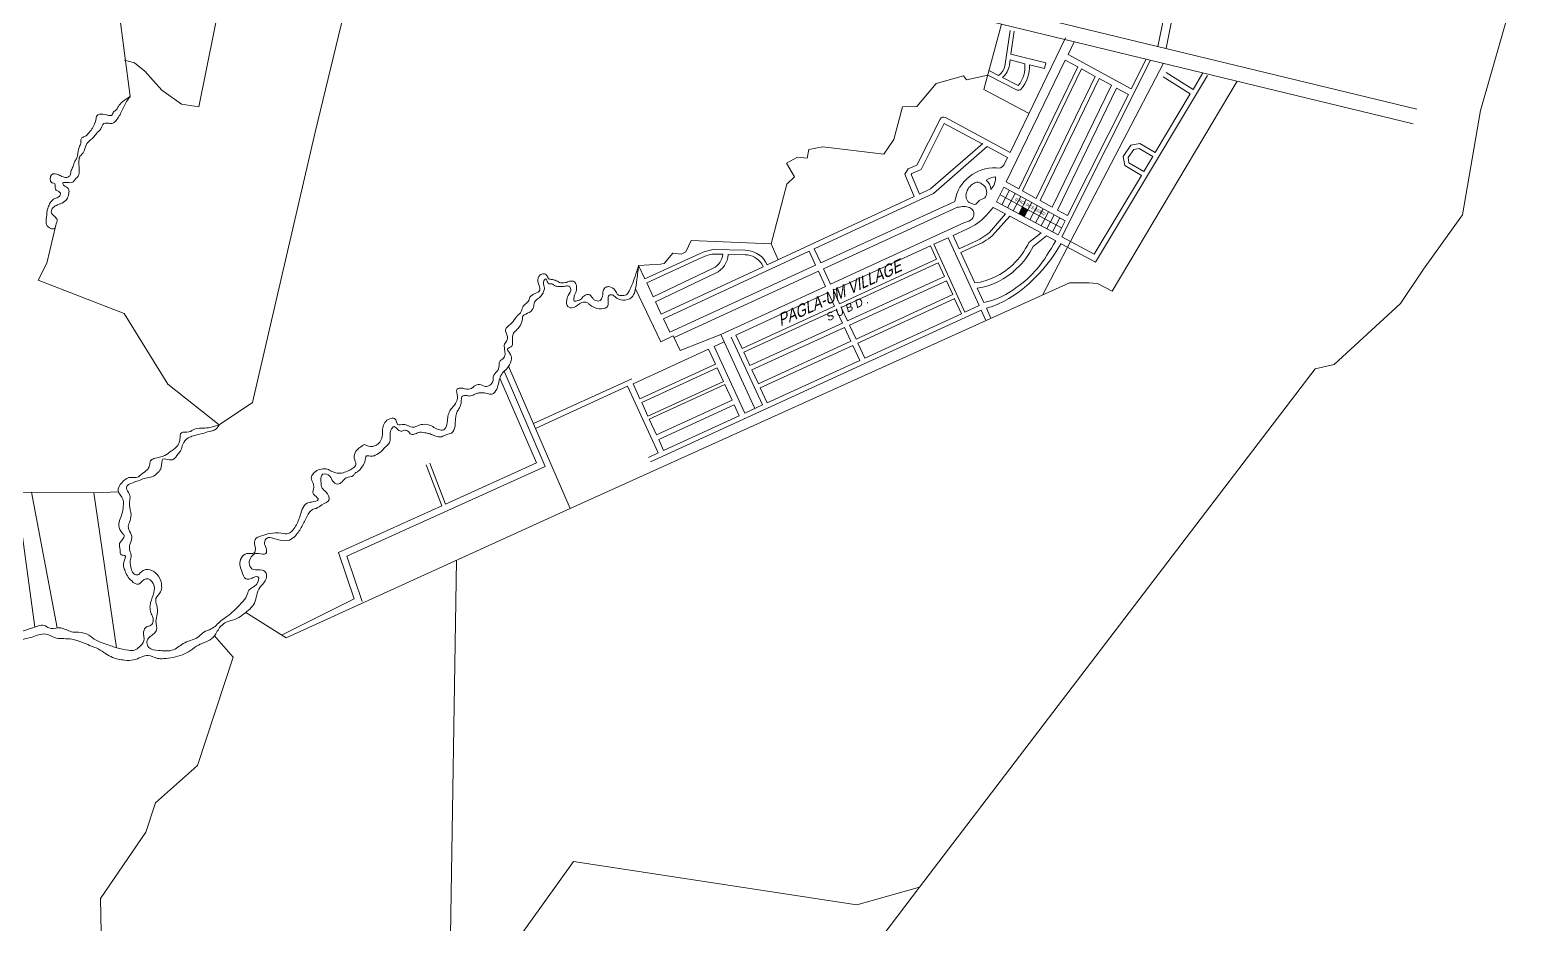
# Model space of a CAD drawing. Header units: metres. Extents: x -460 to 31334, y -1777 to 24987.
# Drawn here: x 76.38 to 78.661, y -758.582 to -757.21 of the extents above; entities that cross this region are included whole.
import ezdxf
from ezdxf.enums import TextEntityAlignment as Align

# ---------------------------------------------------------------- set-up
doc = ezdxf.new("R2010")
doc.units = ezdxf.units.M
doc.header["$MEASUREMENT"] = 0
doc.layers.add('VICINITY_MAP', color=7, linetype='Continuous', lineweight=13)
doc.styles.add('LOT_NO', font='ARIALN.TTF', dxfattribs={"width": 1.5})
doc.styles.add('PX-0', font='leroy')

msp = doc.modelspace()

# ---------------------------------------------------------------- hatches: boundary and pattern name
at = {"layer": 'VICINITY_MAP', "lineweight": 0}
msp.add_hatch(color=250, dxfattribs=at).paths.add_polyline_path([(77.89622, -757.49267), (77.90483, -757.49726), (77.91048, -757.48667), (77.90188, -757.48208)])

# ---------------------------------------------------------------- linework, layer by layer
at = {"layer": 'VICINITY_MAP', "color": 250, "lineweight": 0}
for p, q in [((78.14357, -757.07024), (78.10959, -757.23618)), ((78.131, -757.19532), (78.12211, -757.23874)), ((77.96818, -757.22269), (77.88295, -757.3985)), ((77.98121, -757.22901), (77.97184, -757.24834)), ((77.96762, -757.25704), (77.87703, -757.44392)), ((77.88304, -757.25687), (77.90564, -757.26257)), ((77.88431, -757.24793), (77.93782, -757.26143)), ((77.91266, -757.26434), (77.93567, -757.27014)), ((78.1183, -757.26199), (77.93244, -757.61728)), ((77.93567, -757.27014), (77.93782, -757.26143)), ((78.09804, -757.25708), (77.96211, -757.52783)), ((77.96762, -757.25704), (77.98701, -757.26761)), ((77.97184, -757.24834), (78.06874, -757.30117)), ((78.09165, -757.25554), (78.06874, -757.30117)), ((77.98701, -757.26761), (77.89639, -757.45453)), ((77.99262, -757.27067), (77.902, -757.45761)), ((78.01354, -757.28207), (77.92289, -757.46907)), ((78.0198, -757.28549), (77.92914, -757.4725)), ((77.99262, -757.27067), (78.01354, -757.28207)), ((78.18552, -757.28091), (78.01419, -757.5668)), ((78.0198, -757.28549), (78.03836, -757.29561)), ((78.1177, -757.28295), (78.15931, -757.30897)), ((78.12207, -757.27596), (78.16355, -757.3019)), ((78.17861, -757.27676), (78.16355, -757.3019)), ((78.03836, -757.29561), (77.94768, -757.48267)), ((78.04635, -757.29997), (77.95566, -757.48705)), ((78.06441, -757.30981), (77.97115, -757.49555)), ((78.04635, -757.29997), (78.06441, -757.30981)), ((78.15931, -757.30897), (78.10537, -757.39898)), ((77.87915, -757.40634), (77.87338, -757.41823)), ((78.1017, -757.4051), (78.0881, -757.4278)), ((77.87703, -757.44392), (77.89639, -757.45453)), ((78.08443, -757.43392), (78.01214, -757.55453)), ((77.87322, -757.45178), (77.8622, -757.47451)), ((77.96185, -757.51408), (77.86759, -757.46378)), ((77.88224, -757.45672), (77.87041, -757.47889)), ((77.87322, -757.45178), (77.96724, -757.50335)), ((77.89079, -757.46141), (77.87901, -757.48349)), ((77.89934, -757.46611), (77.88762, -757.48808)), ((77.9079, -757.4708), (77.89622, -757.49267)), ((77.902, -757.45761), (77.92289, -757.46907)), ((77.84638, -757.49533), (77.85701, -757.48291)), ((77.85163, -757.52126), (77.87584, -757.49296)), ((77.87584, -757.49296), (77.85701, -757.48291)), ((77.95646, -757.52482), (77.8622, -757.47451)), ((77.91645, -757.47549), (77.90483, -757.49726)), ((77.925, -757.48018), (77.91343, -757.50186)), ((77.93355, -757.48487), (77.92204, -757.50645)), ((77.92914, -757.4725), (77.94768, -757.48267)), ((77.94211, -757.48956), (77.93064, -757.51104)), ((77.95066, -757.49425), (77.93925, -757.51563)), ((77.95566, -757.48705), (77.97115, -757.49555)), ((77.85574, -757.52634), (77.88246, -757.4965)), ((77.93044, -757.5221), (77.88246, -757.4965)), ((77.95921, -757.49894), (77.94785, -757.52023)), ((77.96724, -757.50335), (77.95646, -757.52482)), ((77.78783, -757.5294), (77.76617, -757.53934)), ((77.76617, -757.53934), (77.81369, -757.64349)), ((77.78783, -757.5294), (77.83536, -757.63355)), ((77.79566, -757.5258), (77.80508, -757.54646)), ((77.93044, -757.5221), (77.91194, -757.53683)), ((77.93905, -757.5267), (77.91855, -757.54302)), ((77.95288, -757.53408), (77.93905, -757.5267)), ((78.01419, -757.5668), (77.96123, -757.53854)), ((78.01214, -757.55453), (77.96211, -757.52783)), ((77.58486, -757.57172), (77.57481, -757.55009)), ((77.59262, -757.56816), (77.58255, -757.54649)), ((77.76088, -757.54177), (77.77031, -757.56243)), ((77.80763, -757.55205), (77.82895, -757.59876)), ((77.32314, -757.59268), (77.31354, -757.57211)), ((77.59999, -757.60427), (77.58908, -757.5808)), ((77.60775, -757.60071), (77.59684, -757.57724)), ((77.77286, -757.56802), (77.78229, -757.58869)), ((77.33594, -757.62009), (77.32601, -757.59881)), ((77.78531, -757.59531), (77.79505, -757.61664)), ((77.83264, -757.60686), (77.84263, -757.62874)), ((77.34825, -757.64646), (77.33951, -757.62775)), ((77.61392, -757.63424), (77.60435, -757.61365)), ((77.62168, -757.63068), (77.61211, -757.61009)), ((77.79791, -757.62291), (77.80841, -757.64592)), ((77.36128, -757.67439), (77.35167, -757.6538)), ((77.62609, -757.66042), (77.61651, -757.63982)), ((77.63384, -757.65686), (77.62427, -757.63625)), ((77.83856, -757.64057), (77.8458, -757.65643)), ((77.84664, -757.63755), (77.85364, -757.65288)), ((77.63904, -757.68828), (77.62916, -757.66702)), ((77.64679, -757.68472), (77.63691, -757.66346)), ((77.42944, -757.69612), (77.4446, -757.68916)), ((77.4764, -757.79839), (77.42944, -757.69612)), ((77.49156, -757.79142), (77.43946, -757.67799)), ((77.50367, -757.78586), (77.45557, -757.68198)), ((77.47205, -757.69939), (77.46251, -757.67879)), ((77.65261, -757.71747), (77.64195, -757.69453)), ((77.66034, -757.71387), (77.6497, -757.69097)), ((77.30493, -757.7533), (77.42086, -757.70006)), ((77.43155, -757.72334), (77.42086, -757.70006)), ((77.48418, -757.72559), (77.47463, -757.70497)), ((77.44367, -757.74973), (77.43413, -757.72896)), ((77.49709, -757.75347), (77.48724, -757.73219)), ((77.30326, -757.74585), (77.15218, -757.81435)), ((77.15546, -757.82194), (77.29671, -757.75707)), ((77.34367, -757.85934), (77.29671, -757.75707)), ((77.31562, -757.77658), (77.30493, -757.7533)), ((77.45688, -757.77849), (77.44584, -757.75445)), ((77.51061, -757.78268), (77.49998, -757.75973)), ((77.32773, -757.80296), (77.3182, -757.7822)), ((77.46782, -757.80233), (77.46023, -757.78579)), ((77.34094, -757.83173), (77.32991, -757.80769)), ((77.35189, -757.85556), (77.34429, -757.83903)), ((76.98781, -757.87751), (77.01188, -757.94037)), ((76.99355, -757.87531), (77.01749, -757.93784)), ((76.35998, -757.92009), (76.38762, -758.12646)), ((76.38251, -757.91964), (76.42204, -758.12771)), ((76.47831, -757.92055), (76.513, -758.15814)), ((77.0343, -758.02389), (77.02255, -758.75266)), ((76.87731, -758.08308), (76.76619, -758.13887))]:
    msp.add_line(p, q, dxfattribs=at)
for points in [[(75.41125, -756.5762), (75.63902, -756.60443), (75.78804, -756.62224), (76.06189, -756.68342), (76.52555, -756.84021, 0.040005), (76.68818, -756.88107, 0.0079228), (76.87114, -756.90878, -0.0693019), (77.04767, -756.95818), (77.16684, -757.0011), (77.29508, -757.03873), (78.50656, -757.33241)], [(75.50479, -756.61101), (75.63623, -756.6273), (75.78415, -756.64498), (76.05567, -756.70563), (76.51817, -756.86204, 0.040005), (76.68437, -756.90379, 0.0079228), (76.86805, -756.93161, -0.069595), (77.03914, -756.9796), (77.15968, -757.02302), (77.28912, -757.06099), (78.50113, -757.3548)], [(77.88303, -757.2118), (77.87569, -757.26353, -0.2059442), (77.86526, -757.28064, 6.9111901)], [(77.84885, -757.28001), (77.89391, -757.3029, 0.3449271), (77.89982, -757.30173, 0.1929845), (77.91266, -757.26434)], [(77.88304, -757.25687), (77.88197, -757.26442, -0.1793587), (77.87149, -757.2838)], [(77.87149, -757.2838), (77.89561, -757.29605, 0.1961858), (77.90564, -757.26257)], [(77.88295, -757.3985), (77.78394, -757.34525, 0.3983538), (77.77565, -757.3475), (77.74006, -757.41798), (77.72663, -757.42398), (77.72157, -757.43189), (77.72376, -757.43705), (77.7361, -757.46618)], [(77.32314, -757.59268), (77.40772, -757.55351, -0.0803129), (77.42842, -757.54771), (77.47701, -757.54867, -0.2506613), (77.5082, -757.56615), (77.51048, -757.57105)], [(77.32601, -757.59881), (77.41056, -757.55966, -0.078493), (77.42875, -757.55448), (77.44241, -757.55475)], [(77.33594, -757.62009), (77.42783, -757.57623, 0.2708906), (77.44241, -757.55475, 0.2708906)], [(77.33951, -757.62775), (77.43148, -757.58386, 0.2740549), (77.45087, -757.55492, 0.2740549)], [(77.45087, -757.55492), (77.47688, -757.55543, -0.2469895), (77.50226, -757.56943), (77.50434, -757.5739)]]:
    msp.add_lwpolyline(points, format="xyb", dxfattribs=at)
for points in [[(76.72343, -756.91021), (76.63939, -757.32893), (76.61267, -757.3246), (76.58254, -757.30294), (76.55662, -757.27404), (76.54074, -757.26105), (76.52556, -757.25726)], [(76.92069, -756.94098), (76.81743, -757.36761), (76.72169, -757.782), (76.67071, -757.81621), (76.59197, -757.75386), (76.52462, -757.6458), (76.3932, -757.59434), (76.40621, -757.56826), (76.41982, -757.51022)], [(78.69512, -757.01612), (78.65357, -757.16121), (78.6044, -757.33443), (78.57655, -757.49412), (78.51686, -757.57782), (78.4815, -757.63047), (78.37963, -757.72399), (78.35089, -757.73045)], [(76.53418, -757.31271), (76.51658, -757.18019), (76.4892, -757.1824), (76.46147, -757.16717), (76.39423, -757.171), (76.36936, -757.17399), (76.32283, -757.341), (76.24246, -757.3534)], [(77.86981, -757.20176), (77.84288, -757.3023), (77.9112, -757.33837)], [(77.88931, -757.21269), (77.88431, -757.24793)], [(77.20839, -757.9444), (77.9742, -757.59841), (78.00364, -757.59854), (78.01715, -757.59969), (78.03937, -757.6113), (78.23089, -757.28929)], [(77.84885, -757.28001), (77.81609, -757.28732), (77.81139, -757.28102), (77.7696, -757.29281), (77.74016, -757.32808), (77.71824, -757.32852), (77.70463, -757.379), (77.68954, -757.40121), (77.59614, -757.39029), (77.5743, -757.39438), (77.57181, -757.40721), (77.55716, -757.40567), (77.53999, -757.41514), (77.55228, -757.43589), (77.54063, -757.44708), (77.51688, -757.53884), (77.52723, -757.56327)], [(77.85067, -757.27323), (77.86526, -757.28064)], [(77.84026, -757.38542), (77.78206, -757.35412), (77.74643, -757.42467), (77.73256, -757.43086), (77.73138, -757.43271), (77.73178, -757.43366), (77.744, -757.46251)], [(77.84788, -757.38952), (77.7656, -757.4614), (77.58255, -757.54649)], [(77.84104, -757.38473), (77.76114, -757.45454), (77.744, -757.46251)], [(77.87915, -757.40634), (77.84788, -757.38952)], [(78.08443, -757.43392), (78.05868, -757.4188), (78.05647, -757.40499), (78.06823, -757.38739), (78.08205, -757.38501), (78.10537, -757.39898)], [(78.08804, -757.42776), (78.06519, -757.41435), (78.06396, -757.40663), (78.07246, -757.3939), (78.08066, -757.39249), (78.1017, -757.4051)], [(77.7361, -757.46618), (77.51048, -757.57105)], [(77.79836, -757.47368), (77.59262, -757.56816)], [(77.80254, -757.48278), (77.59684, -757.57724)], [(77.81334, -757.5063), (77.60775, -757.60071)], [(77.81766, -757.5157), (77.79566, -757.5258)], [(77.51688, -757.53884), (77.39399, -757.53353), (77.38611, -757.55103), (77.37888, -757.55482), (77.36606, -757.55325), (77.35267, -757.56904), (77.34721, -757.57006), (77.31354, -757.57211)], [(77.82713, -757.53633), (77.80508, -757.54646)], [(77.57481, -757.55009), (77.35167, -757.6538)], [(77.76088, -757.54177), (77.61211, -757.61009)], [(77.77031, -757.56243), (77.62168, -757.63068)], [(77.8297, -757.54192), (77.80763, -757.55205)], [(77.50434, -757.5739), (77.34825, -757.64646)], [(77.58486, -757.57172), (77.36128, -757.67439)], [(77.58908, -757.5808), (77.3679, -757.68237)], [(77.77286, -757.56802), (77.62427, -757.63625)], [(77.43946, -757.67799), (77.37713, -757.70255), (77.36665, -757.67964), (77.34757, -757.68927), (77.30886, -757.60763)], [(77.59999, -757.60427), (77.43946, -757.67799)], [(77.78234, -757.58867), (77.63384, -757.65686)], [(77.78538, -757.59528), (77.63691, -757.66346)], [(77.60435, -757.61365), (77.46251, -757.67879)], [(77.79516, -757.61658), (77.64679, -757.68472)], [(77.79804, -757.62285), (77.6497, -757.69097)], [(77.83856, -757.64057), (77.33176, -757.87331)], [(77.61392, -757.63424), (77.47205, -757.69939)], [(77.61651, -757.63982), (77.47463, -757.70497)], [(77.80841, -757.64592), (77.66036, -757.71391)], [(77.83536, -757.63355), (77.81369, -757.64349)], [(77.62609, -757.66042), (77.48418, -757.72559)], [(77.62916, -757.66702), (77.48724, -757.73219)], [(76.02459, -757.68372), (76.02357, -757.79028), (76.00945, -757.85952), (76.10838, -757.87585), (76.20308, -757.89226), (76.28927, -757.90602), (76.35998, -757.92009), (76.38251, -757.91964), (76.47831, -757.92055), (76.51606, -757.91895)], [(77.63904, -757.68828), (77.49709, -757.75347)], [(77.64195, -757.69453), (77.49998, -757.75973)], [(77.65261, -757.71747), (77.51061, -757.78268)], [(76.7111, -758.10422), (76.77304, -758.14318), (77.20839, -757.9444), (77.11423, -757.72652)], [(77.10734, -757.73418), (77.1704, -757.88002), (76.86599, -758.01763), (76.88957, -758.08716)], [(77.10074, -757.74487), (77.15692, -757.87481), (77.01749, -757.93784)], [(77.43155, -757.72334), (77.31562, -757.77658)], [(77.43413, -757.72896), (77.3182, -757.7822)], [(77.5643, -758.76225), (77.74435, -758.5255), (78.35089, -757.73045)], [(77.44367, -757.74973), (77.32773, -757.80296)], [(77.44584, -757.75445), (77.32991, -757.80769)], [(77.45688, -757.77849), (77.34094, -757.83173)], [(77.46023, -757.78579), (77.34429, -757.83903)], [(77.50367, -757.78586), (77.4764, -757.79839)], [(77.46782, -757.80233), (77.35189, -757.85556)], [(77.34367, -757.85934), (77.32849, -757.86631)], [(77.01188, -757.94037), (76.85323, -758.01209), (76.87731, -758.08308)], [(76.66322, -758.14003), (76.69216, -758.17284), (76.63734, -758.33847), (76.57262, -758.3959), (76.55802, -758.44072), (76.48837, -758.54276), (76.49724, -758.98781), (76.9423, -758.86473), (77.21371, -758.48572), (77.64803, -758.55259), (77.74435, -758.5255)]]:
    msp.add_lwpolyline(points, dxfattribs=at)
for centre, radius, start, end in [((77.85851, -757.48333), 0.06091, 87.12136, 170.33862), ((77.86452, -757.41215), 0.01076, 254.09907, 325.53867), ((77.86124, -757.46122), 0.02502, 90.85343, 126.09523), ((77.83529, -757.45504), 0.01796, 357.92221, 51.40437), ((77.83306, -757.43656), 0.02781, 316.53618, 0.73612), ((77.78213, -757.43515), 0.08803, 293.8031, 316.8751), ((77.78086, -757.4337), 0.11258, 294.26979, 308.9455), ((77.79239, -757.44999), 0.09921, 292.09281, 309.68321), ((77.80643, -757.48532), 0.11742, 313.31733, 333.97555), ((77.80997, -757.48746), 0.12197, 312.86069, 332.90538), ((77.81592, -757.49766), 0.10193, 277.33967, 314.19435), ((77.81592, -757.49766), 0.11047, 278.70498, 314.19435)]:
    msp.add_arc(centre, radius, start, end, dxfattribs=at)
for points in [[(76.53418, -757.31271), (76.52279, -757.32054), (76.51598, -757.32821), (76.51317, -757.33291), (76.5086, -757.33648), (76.50523, -757.34176), (76.50059, -757.34185), (76.48953, -757.33976), (76.48319, -757.3422), (76.48158, -757.34861), (76.47772, -757.35854), (76.47548, -757.36264), (76.46982, -757.36971), (76.46526, -757.37386), (76.46009, -757.37628), (76.45843, -757.38037), (76.45852, -757.38501), (76.45741, -757.38735), (76.45574, -757.39086), (76.45414, -757.39785), (76.4531, -757.40425), (76.45089, -757.40951), (76.44809, -757.41478), (76.4459, -757.4212), (76.44314, -757.42821), (76.44208, -757.43345), (76.43866, -757.43642), (76.43111, -757.43599), (76.42467, -757.43322), (76.41364, -757.43286), (76.41389, -757.44503), (76.41856, -757.44667), (76.4193, -757.45478), (76.42637, -757.45985), (76.42697, -757.461), (76.42533, -757.46625), (76.41843, -757.46929), (76.415, -757.47167), (76.41047, -757.47756), (76.40771, -757.48457), (76.40566, -757.49794), (76.40528, -757.50781), (76.40769, -757.5124), (76.4187, -757.51498), (76.41982, -757.51022), (76.42198, -757.50168), (76.41841, -757.49711), (76.41304, -757.48968), (76.41581, -757.48325), (76.42269, -757.47906), (76.42729, -757.47722), (76.43589, -757.47184), (76.43923, -757.46481), (76.44026, -757.45842), (76.43901, -757.4538), (76.43194, -757.44873), (76.43072, -757.44527), (76.4336, -757.44464), (76.44173, -757.44505), (76.44578, -757.44439), (76.44919, -757.44085), (76.45541, -757.43261), (76.45582, -757.4239), (76.45557, -757.41173), (76.45661, -757.40534), (76.46114, -757.40003), (76.46338, -757.39593), (76.4678, -757.38483), (76.47178, -757.38069), (76.47748, -757.37594), (76.48258, -757.36946), (76.48882, -757.36238), (76.49387, -757.35416), (76.50141, -757.35401), (76.50721, -757.3539), (76.51235, -757.34974), (76.52134, -757.33506), (76.52971, -757.31867), (76.53418, -757.31271)], [(77.80254, -757.48278), (77.81229, -757.48158), (77.82053, -757.48305), (77.82654, -757.48818), (77.82762, -757.49308), (77.82482, -757.50036), (77.81334, -757.5063)], [(76.88877, -757.88156), (76.89385, -757.87311), (76.89626, -757.86399), (76.90405, -757.86449), (76.90985, -757.86308), (76.9188, -757.85707), (76.92452, -757.85113), (76.92897, -757.84716), (76.93272, -757.83996), (76.93259, -757.83349), (76.9337, -757.8244), (76.93878, -757.81912), (76.94471, -757.82418), (76.95058, -757.82601), (76.95638, -757.8246), (76.95965, -757.82583), (76.96493, -757.8309), (76.96947, -757.83081), (76.97589, -757.82809), (76.98562, -757.82855), (76.98952, -757.82912), (76.99539, -757.83094), (76.99931, -757.83281), (77.00647, -757.83461), (77.01165, -757.8345), (77.01936, -757.83111), (77.02645, -757.82903), (77.03207, -757.81856), (77.03255, -757.81013), (77.03309, -757.80494), (77.03488, -757.79714), (77.03802, -757.7919), (77.04111, -757.78471), (77.04165, -757.77887), (77.04346, -757.77236), (77.04992, -757.77159), (77.05577, -757.77212), (77.06347, -757.76873), (77.06928, -757.76732), (77.07511, -757.7672), (77.08356, -757.76897), (77.09004, -757.76885), (77.09323, -757.76619), (77.10059, -757.74533), (77.10495, -757.73683), (77.1113, -757.73022), (77.11818, -757.71779), (77.11735, -757.70874), (77.11264, -757.69977), (77.11904, -757.69576), (77.12022, -757.68991), (77.12187, -757.67563), (77.12632, -757.67101), (77.13075, -757.66574), (77.13509, -757.65594), (77.13625, -757.64945), (77.14587, -757.64408), (77.15219, -757.63618), (77.15398, -757.62838), (77.15969, -757.62244), (77.16415, -757.61846), (77.1679, -757.61191), (77.16909, -757.60671), (77.16762, -757.59768), (77.1714, -757.59242), (77.17411, -757.59819), (77.17609, -757.6001), (77.18062, -757.60001), (77.18325, -757.6019), (77.18783, -757.60375), (77.19367, -757.60428), (77.1982, -757.60419), (77.20467, -757.60341), (77.20793, -757.60464), (77.20934, -757.61044), (77.20435, -757.62025), (77.2032, -757.62739), (77.20396, -757.63321), (77.21117, -757.63695), (77.22271, -757.63089), (77.22655, -757.62887), (77.23433, -757.62872), (77.23762, -757.63124), (77.24287, -757.63502), (77.25655, -757.63863), (77.26618, -757.63391), (77.26665, -757.62484), (77.26845, -757.61768), (77.27297, -757.61694), (77.27823, -757.62072), (77.28933, -757.62503), (77.30285, -757.62088), (77.30785, -757.61171), (77.31073, -757.59353), (77.31244, -757.58184), (77.31354, -757.57211)], [(76.89329, -757.84668), (76.9057, -757.84956), (76.91658, -757.84287), (76.9203, -757.83438), (76.92132, -757.82077), (76.9244, -757.81294), (76.93206, -757.80696), (76.93918, -757.80681), (76.94252, -757.81193), (76.9439, -757.81578), (76.95361, -757.81559), (76.95948, -757.81742), (76.96925, -757.81981), (76.97504, -757.81775), (76.98277, -757.81566), (76.99578, -757.81799), (77.00364, -757.82236), (77.0069, -757.82359), (77.01469, -757.82408), (77.0197, -757.81557), (77.02079, -757.80519), (77.02321, -757.79672), (77.02762, -757.79016), (77.03393, -757.78162), (77.0357, -757.77317), (77.03547, -757.76152), (77.04257, -757.76008), (77.04777, -757.76127), (77.05748, -757.76043), (77.0613, -757.75712), (77.06967, -757.75436), (77.0788, -757.75742), (77.08332, -757.75668), (77.08968, -757.75073), (77.09142, -757.74033), (77.09837, -757.73178), (77.10134, -757.71812), (77.10581, -757.7148), (77.1081, -757.69986), (77.10796, -757.69274), (77.11173, -757.68684), (77.11226, -757.681), (77.10945, -757.67005), (77.11707, -757.66213), (77.12466, -757.65292), (77.12782, -757.64897), (77.13227, -757.64435), (77.13598, -757.63586), (77.13978, -757.63125), (77.14424, -757.62728), (77.1467, -757.62075), (77.16204, -757.61009), (77.15917, -757.59655), (77.16222, -757.58678), (77.16801, -757.58472), (77.17259, -757.58722), (77.17594, -757.59233), (77.1805, -757.59353), (77.1857, -757.59473), (77.19224, -757.59783), (77.20132, -757.5983), (77.20776, -757.59623), (77.21294, -757.59612), (77.21556, -757.59737), (77.21832, -757.60573), (77.21839, -757.60961), (77.21531, -757.61744), (77.21416, -757.62459), (77.21418, -757.62588), (77.21873, -757.62644), (77.22579, -757.62306), (77.23087, -757.61778), (77.23473, -757.61641), (77.23732, -757.61636), (77.2426, -757.62143), (77.24526, -757.62461), (77.25435, -757.62573), (77.25811, -757.61918), (77.25924, -757.61074), (77.26302, -757.60548), (77.26948, -757.60471), (77.27737, -757.61038), (77.27938, -757.61358), (77.28269, -757.61739), (77.28724, -757.61795), (77.29435, -757.61716), (77.29877, -757.61125), (77.30312, -757.6021), (77.30805, -757.58905), (77.31354, -757.57211)], [(76.89329, -757.84668), (76.88015, -757.8568), (76.87746, -757.86729), (76.87998, -757.87709), (76.87545, -757.88298), (76.86914, -757.88658), (76.85123, -757.89042), (76.84306, -757.88768), (76.83603, -757.88435), (76.82964, -757.88389), (76.82041, -757.8864), (76.81584, -757.88997), (76.81189, -757.89584), (76.81571, -757.91258), (76.81413, -757.92072), (76.81711, -757.92472), (76.82246, -757.93099), (76.81209, -757.93468), (76.80516, -757.93655), (76.79343, -757.95882), (76.78506, -757.97579), (76.7765, -757.98292), (76.76605, -757.98255), (76.74808, -757.98291), (76.73539, -757.98664), (76.72563, -757.99205), (76.72524, -758.00133), (76.72595, -758.0077), (76.7243, -758.01237), (76.71272, -758.01376), (76.70204, -758.03078), (76.70514, -758.04057), (76.71176, -758.05261), (76.71987, -758.05187), (76.72562, -758.04944), (76.72968, -758.04936), (76.72759, -758.06099), (76.71616, -758.06992), (76.71256, -758.07894), (76.70522, -758.08894), (76.6927, -758.10136), (76.68244, -758.11026), (76.67272, -758.11741), (76.65845, -758.12929), (76.64695, -758.13416), (76.63954, -758.14068), (76.6292, -758.1461), (76.61769, -758.15039), (76.6005, -758.16117), (76.58893, -758.16314), (76.57731, -758.16221), (76.56272, -758.15786), (76.56018, -758.1469), (76.56471, -758.14101), (76.57099, -758.13625), (76.57437, -758.13096), (76.57352, -758.11765), (76.57562, -758.10659), (76.57478, -758.09328), (76.57341, -758.08287), (76.58074, -758.07229), (76.58231, -758.06356), (76.57737, -758.04859), (76.56733, -758.03951), (76.55514, -758.03918), (76.54999, -758.04276), (76.546, -758.04632), (76.53958, -758.0447), (76.5347, -758.03263), (76.53405, -758.02916), (76.53505, -758.02103), (76.53554, -758.01638), (76.53366, -758.00946), (76.53346, -757.99961), (76.53675, -757.98969), (76.53306, -757.97933), (76.53122, -757.97415), (76.53279, -757.966), (76.53546, -757.95435), (76.53284, -757.93933), (76.5331, -757.9231), (76.52824, -757.91218), (76.53796, -757.90503), (76.54957, -757.90103), (76.55763, -757.89797), (76.56745, -757.89604), (76.57661, -757.88948), (76.58166, -757.88126), (76.58432, -757.86903), (76.5942, -757.87), (76.59999, -757.8693), (76.60737, -757.86104), (76.61189, -757.85515), (76.61462, -757.8464), (76.62312, -757.83638), (76.6306, -757.83333), (76.63463, -757.83209), (76.64733, -757.82894), (76.65771, -757.82583), (76.66291, -757.82457), (76.67071, -757.81621)]]:
    msp.add_spline(points, degree=3, dxfattribs=at)
at = {"layer": 'VICINITY_MAP', "color": 250, "lineweight": 0, "start_tangent": (-0.8130634, 0.5821752), "end_tangent": (-0.8130634, 0.5821752)}
msp.add_spline([(77.83799, -757.44599), (77.83287, -757.44428), (77.82745, -757.44602), (77.81995, -757.45252), (77.81577, -757.4615), (77.81573, -757.46858), (77.81763, -757.47272), (77.82151, -757.47591), (77.827, -757.47798), (77.82973, -757.4781), (77.83044, -757.47772), (77.83579, -757.47254), (77.84424, -757.46819), (77.84636, -757.46488), (77.84615, -757.45472), (77.84351, -757.44987), (77.83799, -757.44599)], degree=3, dxfattribs=at)
at = {"layer": 'VICINITY_MAP', "color": 250, "lineweight": 0}
for points, knots in [([(77.84263, -757.62874), (77.84825, -757.62742), (77.86617, -757.62304), (77.89478, -757.60594), (77.92819, -757.57638), (77.94419, -757.54897), (77.95288, -757.53408)], [0.000244511, 0.000244511, 0.000244511, 0.000244511, 0.002757537, 0.00827223, 0.014550141, 0.022019818, 0.022019818, 0.022019818, 0.022019818]), ([(76.67071, -757.81621), (76.66345, -757.81864), (76.65121, -757.82273), (76.63391, -757.82035), (76.6244, -757.82917), (76.61026, -757.82512), (76.61089, -757.8376), (76.60898, -757.84592), (76.60345, -757.8522), (76.59551, -757.85732), (76.58594, -757.86545), (76.57401, -757.86595), (76.56393, -757.87131), (76.56429, -757.879), (76.55994, -757.88691), (76.55241, -757.89066), (76.5447, -757.89867), (76.53155, -757.89483), (76.52092, -757.90445), (76.51186, -757.9183), (76.52388, -757.92795), (76.5237, -757.93992), (76.52249, -757.95343), (76.51423, -757.96766), (76.519, -757.9805), (76.52638, -757.98604), (76.52194, -757.99285), (76.5161, -757.99894), (76.51938, -758.00698), (76.51818, -758.01709), (76.52947, -758.01549), (76.52399, -758.02538), (76.52344, -758.03229), (76.52683, -758.04314), (76.5325, -758.05376), (76.54654, -758.06382), (76.55231, -758.05561), (76.56033, -758.05007), (76.57218, -758.05946), (76.57103, -758.07471), (76.56574, -758.0858), (76.56394, -758.09617), (76.56537, -758.10419), (76.5687, -758.11075), (76.57018, -758.1179), (76.56635, -758.12462), (76.55787, -758.12513), (76.55273, -758.13545), (76.55763, -758.14736), (76.54902, -758.15664), (76.54099, -758.16291), (76.52819, -758.16179), (76.5127, -758.15863), (76.49651, -758.15228), (76.48121, -758.1476), (76.47062, -758.13721), (76.4575, -758.13402), (76.44298, -758.13496), (76.43338, -758.12812), (76.42082, -758.12713), (76.41084, -758.13056), (76.40251, -758.12232), (76.39014, -758.12536), (76.37699, -758.13032), (76.36268, -758.13464), (76.34918, -758.13609), (76.33587, -758.14453), (76.3217, -758.15119), (76.3061, -758.15627), (76.293, -758.15687), (76.28053, -758.16003), (76.27158, -758.16628), (76.25921, -758.17279), (76.24454, -758.16973), (76.22647, -758.17706), (76.21136, -758.18325), (76.19453, -758.17841), (76.18523, -758.17431), (76.17166, -758.17122), (76.16914, -758.18214), (76.16929, -758.19027), (76.16257, -758.19769), (76.15138, -758.19846), (76.13777, -758.20277), (76.12542, -758.21036), (76.11079, -758.2174), (76.09538, -758.2248), (76.07875, -758.22034), (76.06485, -758.21708), (76.05016, -758.2207), (76.03087, -758.21942), (76.02888, -758.24133), (76.00668, -758.24624), (75.99005, -758.25777), (75.97316, -758.26521), (75.95818, -758.26411), (75.95045, -758.27423), (75.94651, -758.28505), (75.93579, -758.29667), (75.92022, -758.30232), (75.90014, -758.30298), (75.8999, -758.31871), (75.89302, -758.32595), (75.88591, -758.33388), (75.8736, -758.33158), (75.86083, -758.32281), (75.86373, -758.30512), (75.85777, -758.29034), (75.84901, -758.27795), (75.83127, -758.27183), (75.81654, -758.2683), (75.80129, -758.26079), (75.80053, -758.25028), (75.79203, -758.24549), (75.78259, -758.24595), (75.77779, -758.23467), (75.76589, -758.23244), (75.75807, -758.23771), (75.74788, -758.24555), (75.7337, -758.24531), (75.71698, -758.2557), (75.71897, -758.2744), (75.72659, -758.28719), (75.72084, -758.29941), (75.70678, -758.30181), (75.69505, -758.31177), (75.68142, -758.31734), (75.66452, -758.32002), (75.65259, -758.33274), (75.64, -758.34763), (75.62373, -758.35486), (75.61243, -758.36853), (75.60141, -758.38478), (75.57966, -758.38776), (75.55639, -758.39792), (75.53229, -758.40676), (75.50864, -758.41836), (75.48723, -758.42739), (75.46973, -758.44596), (75.44765, -758.44273), (75.42711, -758.44837), (75.41159, -758.43711), (75.39052, -758.44088), (75.37873, -758.45567), (75.36654, -758.4684), (75.35752, -758.48189), (75.34165, -758.49188), (75.32588, -758.49966), (75.30927, -758.50368), (75.29636, -758.50173), (75.27785, -758.50524), (75.28067, -758.52717), (75.26178, -758.53168), (75.24657, -758.52372), (75.23443, -758.51065), (75.21854, -758.50014), (75.21146, -758.48294), (75.2115, -758.46534), (75.19791, -758.45814), (75.18784, -758.45439), (75.17958, -758.44806), (75.17495, -758.44501), (75.1731, -758.44379)], [0, 0, 0, 0, 0.00333809, 0.00562128, 0.00701702, 0.00871206, 0.01018381, 0.01114468, 0.01258017, 0.01360932, 0.01531653, 0.01785336, 0.01876534, 0.01980773, 0.0208638, 0.02254998, 0.02339308, 0.02550809, 0.02744909, 0.02940941, 0.03159588, 0.03277866, 0.03448292, 0.03755053, 0.03936593, 0.04002429, 0.04111991, 0.04214879, 0.04358385, 0.04470818, 0.04548565, 0.04694039, 0.0476198, 0.04874413, 0.05165042, 0.05334731, 0.05454553, 0.05541363, 0.05735463, 0.05937885, 0.06169758, 0.06272278, 0.06391454, 0.06516739, 0.06593049, 0.06702946, 0.06801645, 0.06930302, 0.07132548, 0.07301131, 0.07429831, 0.07564762, 0.07832763, 0.0812886, 0.08321513, 0.0852049, 0.08757956, 0.08884734, 0.09146273, 0.09231025, 0.0943342, 0.09550556, 0.09685749, 0.09941801, 0.10185186, 0.10330762, 0.10526885, 0.10859072, 0.11016608, 0.11237323, 0.11429619, 0.11565575, 0.11712836, 0.12025317, 0.12166674, 0.12561164, 0.12692075, 0.12908214, 0.13043407, 0.13190594, 0.13293114, 0.13406524, 0.13580371, 0.13764544, 0.14028504, 0.14205777, 0.14480451, 0.1473693, 0.149338, 0.15086529, 0.15417884, 0.15561896, 0.15913302, 0.16245157, 0.16477165, 0.16708726, 0.16834044, 0.16996165, 0.17216795, 0.17486237, 0.17742289, 0.17920866, 0.18059116, 0.18178938, 0.18356835, 0.185425, 0.1879657, 0.1904443, 0.19236647, 0.1943277, 0.19835503, 0.19915045, 0.20149229, 0.20198393, 0.20329304, 0.20520054, 0.20645194, 0.20803617, 0.20913549, 0.21199892, 0.21393992, 0.21689055, 0.21897534, 0.22010609, 0.2221438, 0.22467469, 0.22675732, 0.22849578, 0.23199893, 0.23390643, 0.23701689, 0.23946155, 0.24161071, 0.24526404, 0.24830441, 0.25281474, 0.25640213, 0.2597959, 0.26295282, 0.26676268, 0.26879364, 0.27191367, 0.27429889, 0.27734436, 0.2798507, 0.28206335, 0.28430832, 0.28789571, 0.28978137, 0.29155434, 0.2937678, 0.2965693, 0.29859664, 0.30071141, 0.3038759, 0.30638242, 0.3087617, 0.31182931, 0.31304528, 0.31511926, 0.31656979, 0.31754, 0.31754, 0.31754, 0.31754]), ([(75.1697, -758.45792), (75.16976, -758.45797), (75.17322, -758.46048), (75.17886, -758.46386), (75.18851, -758.46957), (75.20217, -758.47551), (75.20094, -758.4937), (75.20571, -758.5129), (75.22186, -758.5163), (75.23349, -758.52016), (75.24013, -758.52574), (75.24158, -758.53532), (75.25168, -758.54057), (75.26245, -758.54174), (75.27442, -758.54349), (75.28454, -758.53772), (75.29088, -758.52804), (75.28983, -758.51474), (75.30314, -758.5124), (75.31292, -758.51252), (75.33022, -758.50825), (75.34783, -758.50085), (75.36768, -758.49173), (75.37758, -758.48033), (75.38567, -758.46897), (75.39367, -758.45772), (75.40941, -758.45338), (75.42357, -758.45891), (75.4392, -758.45889), (75.45368, -758.45615), (75.46872, -758.45148), (75.48545, -758.45008), (75.50203, -758.4398), (75.51364, -758.42376), (75.52903, -758.41907), (75.54655, -758.41555), (75.56561, -758.41422), (75.58364, -758.39906), (75.6017, -758.39227), (75.61631, -758.38426), (75.63195, -758.37655), (75.63967, -758.36128), (75.65067, -758.34571), (75.66739, -758.33682), (75.68346, -758.33002), (75.70043, -758.32237), (75.71834, -758.32152), (75.72725, -758.30635), (75.74435, -758.30624), (75.74464, -758.29), (75.74352, -758.27821), (75.73465, -758.27179), (75.73538, -758.26084), (75.74362, -758.25688), (75.75039, -758.25236), (75.75868, -758.24813), (75.76851, -758.2487), (75.7805, -758.24972), (75.78719, -758.26201), (75.79035, -758.27298), (75.79826, -758.27942), (75.8066, -758.28048), (75.81504, -758.28094), (75.82366, -758.28387), (75.83424, -758.28077), (75.84126, -758.28983), (75.84585, -758.30024), (75.84202, -758.31415), (75.8558, -758.32267), (75.85724, -758.33617), (75.86815, -758.34478), (75.88114, -758.34841), (75.89442, -758.34383), (75.90262, -758.33357), (75.90719, -758.32372), (75.91218, -758.30604), (75.93773, -758.31483), (75.94869, -758.30091), (75.96415, -758.29613), (75.95403, -758.28049), (75.97356, -758.2703), (75.99136, -758.266), (76.01126, -758.25585), (76.02972, -758.25721), (76.03686, -758.24284), (76.04387, -758.23272), (76.05579, -758.22863), (76.06648, -758.23091), (76.07602, -758.23563), (76.08591, -758.23769), (76.09739, -758.23821), (76.11024, -758.23507), (76.11985, -758.22885), (76.12688, -758.22127), (76.13535, -758.21803), (76.15143, -758.22119), (76.16603, -758.21115), (76.18111, -758.20254), (76.1786, -758.18607), (76.18902, -758.19453), (76.19661, -758.19684), (76.22354, -758.19304), (76.25206, -758.18292), (76.28884, -758.17623), (76.31163, -758.16757), (76.33635, -758.16033), (76.35781, -758.14616), (76.38226, -758.14358), (76.40362, -758.13349), (76.41875, -758.14438), (76.43273, -758.14409), (76.44638, -758.14476), (76.45943, -758.14911), (76.47243, -758.15506), (76.48515, -758.15926), (76.49602, -758.16697), (76.50875, -758.17475), (76.52364, -758.17726), (76.54265, -758.17844), (76.55904, -758.16585), (76.57411, -758.17529), (76.59209, -758.1747), (76.60979, -758.17172), (76.62706, -758.16285), (76.63769, -758.15332), (76.65089, -758.14973), (76.66396, -758.14202), (76.66889, -758.1285), (76.68107, -758.11738), (76.69628, -758.11563), (76.71103, -758.1043), (76.72813, -758.09108), (76.72784, -758.06732), (76.74244, -758.05725), (76.74471, -758.04391), (76.73465, -758.03663), (76.72334, -758.04144), (76.71522, -758.03068), (76.71744, -758.02086), (76.72352, -758.01371), (76.73222, -758.01318), (76.74369, -758.01672), (76.7431, -758.00446), (76.7382, -757.99764), (76.74356, -757.98764), (76.75425, -757.99036), (76.7644, -757.9939), (76.77789, -757.99483), (76.78938, -757.98536), (76.79748, -757.9719), (76.80459, -757.95821), (76.81075, -757.94603), (76.82096, -757.94459), (76.82793, -757.9377), (76.84333, -757.9328), (76.8355, -757.91974), (76.82682, -757.91352), (76.82639, -757.90317), (76.82676, -757.88854), (76.84169, -757.89369), (76.84334, -757.90324), (76.85193, -757.90904), (76.85975, -757.90372), (76.86497, -757.89557), (76.87549, -757.89674), (76.87888, -757.88972), (76.88474, -757.88753), (76.88728, -757.88377), (76.88877, -757.88156)], [0.32783766, 0.32783766, 0.32783766, 0.32783766, 0.32787331, 0.32969726, 0.33068054, 0.33285634, 0.33541933, 0.33781785, 0.34079783, 0.34170602, 0.34325586, 0.34424229, 0.34569282, 0.34767768, 0.34911379, 0.35081068, 0.352401, 0.35405671, 0.35565666, 0.35726118, 0.35855117, 0.36329887, 0.36567479, 0.36793994, 0.36974387, 0.37183101, 0.37375396, 0.37633394, 0.37827539, 0.38049377, 0.38274394, 0.38514252, 0.38770008, 0.39098359, 0.39349074, 0.39443358, 0.39883325, 0.40140726, 0.40446381, 0.40717912, 0.40872697, 0.41191339, 0.41430948, 0.41695569, 0.41997838, 0.42195236, 0.42512666, 0.42703797, 0.42897274, 0.43113938, 0.43277564, 0.43404001, 0.4355662, 0.43647818, 0.43783774, 0.43920002, 0.44038066, 0.44211913, 0.4440596, 0.445908, 0.44710622, 0.44823131, 0.44950746, 0.45079744, 0.45214675, 0.45381581, 0.45506867, 0.45717708, 0.45914696, 0.46115022, 0.46264169, 0.46491227, 0.4667789, 0.46838941, 0.47046246, 0.47166917, 0.47567641, 0.47813459, 0.47930594, 0.48158277, 0.48296553, 0.48752608, 0.49019269, 0.49259127, 0.49463179, 0.49654292, 0.49787622, 0.49984492, 0.50112927, 0.50252004, 0.50420878, 0.50611132, 0.50819373, 0.50908989, 0.51061008, 0.51187786, 0.51604312, 0.51771218, 0.51926608, 0.52032258, 0.52184276, 0.5230264, 0.53184389, 0.5352012, 0.53925588, 0.5424558, 0.54642476, 0.55014765, 0.55324036, 0.55577707, 0.55747211, 0.55925108, 0.56173116, 0.5633921, 0.56550688, 0.56751806, 0.56918103, 0.57196257, 0.57398652, 0.57740359, 0.57953687, 0.58097298, 0.58517425, 0.58724823, 0.58937617, 0.59127111, 0.59316583, 0.59571409, 0.5972686, 0.60012198, 0.60201669, 0.60535481, 0.60903413, 0.61094527, 0.61280684, 0.6137681, 0.61579907, 0.61718156, 0.61863631, 0.61994771, 0.62087918, 0.62248148, 0.62366425, 0.6248913, 0.62617787, 0.62736152, 0.6291223, 0.63114626, 0.6327833, 0.63531744, 0.63792071, 0.6397771, 0.64065749, 0.6421324, 0.6441907, 0.64592815, 0.64718131, 0.64880229, 0.65037665, 0.65205684, 0.65330126, 0.65458827, 0.65571953, 0.65697278, 0.65865297, 0.65931133, 0.66010675, 0.66124085, 0.66124085, 0.66124085, 0.66124085])]:
    msp.add_open_spline(points, degree=3, knots=knots, dxfattribs=at)
msp.add_open_spline([(77.84664, -757.63755), (77.89449, -757.62477), (77.9361, -757.58176), (77.96124, -757.53852)], degree=3, dxfattribs=at)

# ---------------------------------------------------------------- texts
for s, height, rotation, style, oblique, p in [('(LRC) PCS-10392', 0.0045851, 331.91232, 'PX-0', 10, (77.91191, -757.48466)), ('PAGLA-UM VILLAGE', 0.0185698, 24.66548, 'LOT_NO', 20, (77.62697, -757.62774)), ('S U B D .', 0.01238, 24.66548, 'PX-0', 10, (77.63693, -757.64687))]:
    msp.add_text(s, height=height, rotation=rotation, dxfattribs=dict(at, style=style, oblique=oblique)).set_placement(p, align=Align.BOTTOM_CENTER)

doc.saveas('drawing.dxf')
